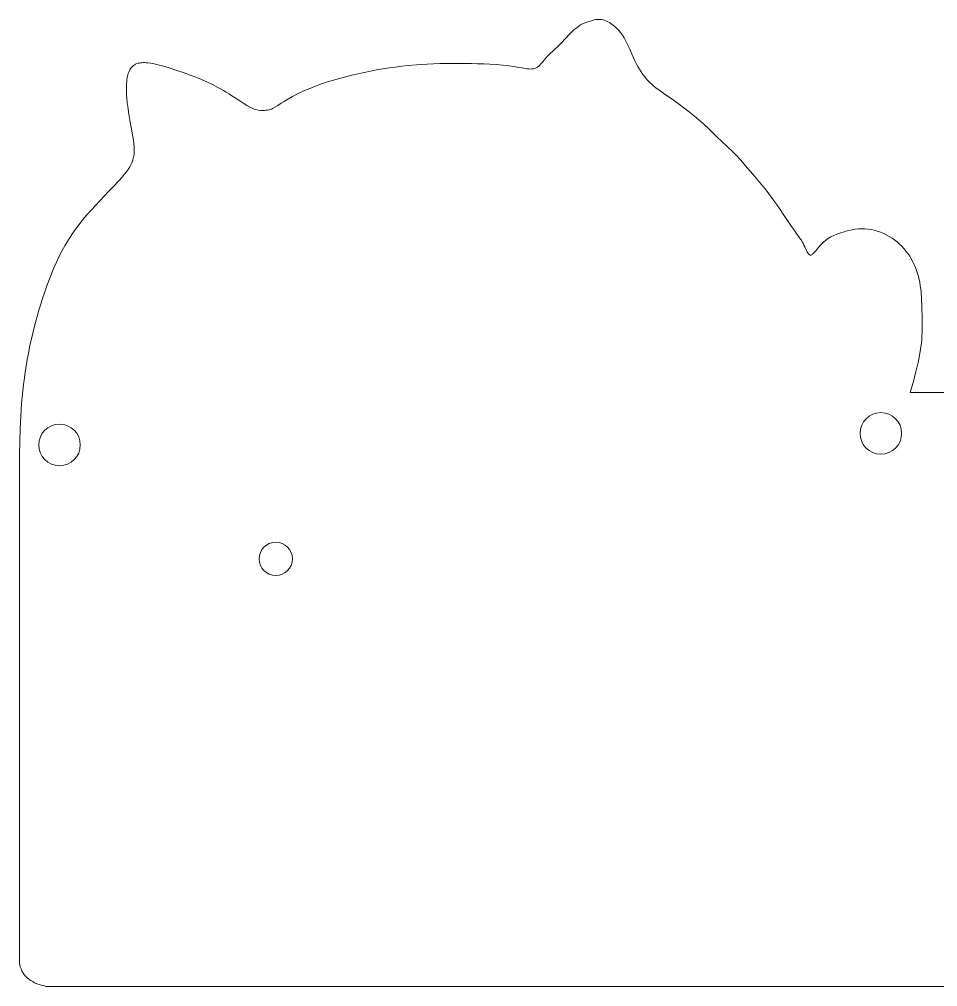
# Model space of a CAD drawing. Header units: centimetres. Extents: x -136.4 to -51.8, y -35.2 to 27.5.
# Drawn here: x -72.22 to -63.39, y -11.67 to -2.37 of the extents above; entities that cross this region are included whole.
import ezdxf

# ---------------------------------------------------------------- set-up
doc = ezdxf.new("R2010")
doc.units = ezdxf.units.CM
doc.header["$MEASUREMENT"] = 0
doc.layers.add('Layer 1', color=7, linetype='Continuous')

msp = doc.modelspace()

# ---------------------------------------------------------------- linework, layer by layer
at = {"layer": 'Layer 1', "color": 250, "lineweight": 20}
msp.add_ellipse((-63.93763, -6.35446), major_axis=(0, 0.2), ratio=1, dxfattribs=at)
at = {"layer": 'Layer 1', "lineweight": 9}
msp.add_open_spline([(-63.65471, -5.96074), (-63.65471, -5.96074), (-63.62179, -5.84335), (-63.62179, -5.84335), (-63.62179, -5.84335), (-63.60611, -5.78444), (-63.60611, -5.78444), (-63.60611, -5.78444), (-63.59137, -5.72528), (-63.59137, -5.72528), (-63.59137, -5.72528), (-63.57972, -5.67433), (-63.57972, -5.67433), (-63.57972, -5.67433), (-63.56595, -5.6059), (-63.56595, -5.6059), (-63.56595, -5.6059), (-63.55592, -5.54568), (-63.55592, -5.54568), (-63.55592, -5.54568), (-63.5481, -5.48521), (-63.5481, -5.48521), (-63.5481, -5.48521), (-63.54513, -5.45489), (-63.54513, -5.45489), (-63.54513, -5.45489), (-63.54365, -5.43642), (-63.54365, -5.43642), (-63.54365, -5.43642), (-63.54018, -5.36371), (-63.54018, -5.36371), (-63.54018, -5.36371), (-63.53962, -5.30278), (-63.53962, -5.30278), (-63.53962, -5.30278), (-63.54056, -5.24178), (-63.54056, -5.24178), (-63.54056, -5.24178), (-63.54365, -5.14496), (-63.54365, -5.14496), (-63.54365, -5.14496), (-63.54719, -5.05861), (-63.54719, -5.05861), (-63.54719, -5.05861), (-63.55141, -4.99776), (-63.55141, -4.99776), (-63.55141, -4.99776), (-63.55447, -4.96744), (-63.55447, -4.96744), (-63.55447, -4.96744), (-63.55836, -4.93722), (-63.55836, -4.93722), (-63.55836, -4.93722), (-63.56423, -4.90156), (-63.56423, -4.90156), (-63.56423, -4.90156), (-63.56917, -4.87715), (-63.56917, -4.87715), (-63.56917, -4.87715), (-63.57629, -4.84738), (-63.57629, -4.84738), (-63.57629, -4.84738), (-63.5846, -4.81788), (-63.5846, -4.81788), (-63.5846, -4.81788), (-63.59411, -4.78874), (-63.59411, -4.78874), (-63.59411, -4.78874), (-63.60484, -4.76003), (-63.60484, -4.76003), (-63.60484, -4.76003), (-63.61683, -4.73182), (-63.61683, -4.73182), (-63.61683, -4.73182), (-63.63009, -4.70421), (-63.63009, -4.70421), (-63.63009, -4.70421), (-63.64876, -4.6702), (-63.64876, -4.6702), (-63.64876, -4.6702), (-63.66052, -4.65106), (-63.66052, -4.65106), (-63.66052, -4.65106), (-63.6777, -4.62567), (-63.6777, -4.62567), (-63.6777, -4.62567), (-63.69614, -4.60118), (-63.69614, -4.60118), (-63.69614, -4.60118), (-63.71582, -4.57764), (-63.71582, -4.57764), (-63.71582, -4.57764), (-63.73671, -4.55513), (-63.73671, -4.55513), (-63.73671, -4.55513), (-63.75876, -4.53373), (-63.75876, -4.53373), (-63.75876, -4.53373), (-63.78195, -4.51349), (-63.78195, -4.51349), (-63.78195, -4.51349), (-63.80625, -4.49449), (-63.80625, -4.49449), (-63.80625, -4.49449), (-63.82917, -4.47842), (-63.82917, -4.47842), (-63.82917, -4.47842), (-63.858, -4.4605), (-63.858, -4.4605), (-63.858, -4.4605), (-63.88531, -4.44565), (-63.88531, -4.44565), (-63.88531, -4.44565), (-63.91341, -4.43232), (-63.91341, -4.43232), (-63.91341, -4.43232), (-63.94219, -4.42058), (-63.94219, -4.42058), (-63.94219, -4.42058), (-63.97153, -4.4105), (-63.97153, -4.4105), (-63.97153, -4.4105), (-64.00132, -4.40214), (-64.00132, -4.40214), (-64.00132, -4.40214), (-64.03143, -4.39559), (-64.03143, -4.39559), (-64.03143, -4.39559), (-64.06176, -4.39091), (-64.06176, -4.39091), (-64.06176, -4.39091), (-64.09218, -4.38817), (-64.09218, -4.38817), (-64.09218, -4.38817), (-64.11264, -4.38745), (-64.11264, -4.38745), (-64.11264, -4.38745), (-64.15287, -4.38869), (-64.15287, -4.38869), (-64.15287, -4.38869), (-64.18307, -4.39175), (-64.18307, -4.39175), (-64.18307, -4.39175), (-64.21319, -4.39644), (-64.21319, -4.39644), (-64.21319, -4.39644), (-64.24324, -4.40258), (-64.24324, -4.40258), (-64.24324, -4.40258), (-64.27322, -4.40999), (-64.27322, -4.40999), (-64.27322, -4.40999), (-64.29163, -4.41509), (-64.29163, -4.41509), (-64.29163, -4.41509), (-64.33284, -4.428), (-64.33284, -4.428), (-64.33284, -4.428), (-64.36197, -4.43868), (-64.36197, -4.43868), (-64.36197, -4.43868), (-64.39015, -4.45067), (-64.39015, -4.45067), (-64.39015, -4.45067), (-64.417, -4.4641), (-64.417, -4.4641), (-64.417, -4.4641), (-64.43467, -4.47437), (-64.43467, -4.47437), (-64.43467, -4.47437), (-64.44214, -4.47912), (-64.44214, -4.47912), (-64.44214, -4.47912), (-64.46551, -4.49585), (-64.46551, -4.49585), (-64.46551, -4.49585), (-64.4876, -4.51441), (-64.4876, -4.51441), (-64.4876, -4.51441), (-64.50892, -4.53493), (-64.50892, -4.53493), (-64.50892, -4.53493), (-64.53, -4.55753), (-64.53, -4.55753), (-64.53, -4.55753), (-64.55137, -4.58233), (-64.55137, -4.58233), (-64.55137, -4.58233), (-64.56672, -4.60099), (-64.56672, -4.60099), (-64.56672, -4.60099), (-64.58487, -4.62258), (-64.58487, -4.62258), (-64.58487, -4.62258), (-64.59051, -4.62837), (-64.59051, -4.62837), (-64.59051, -4.62837), (-64.59609, -4.63332), (-64.59609, -4.63332), (-64.59609, -4.63332), (-64.60158, -4.63716), (-64.60158, -4.63716), (-64.60158, -4.63716), (-64.60861, -4.64015), (-64.60861, -4.64015), (-64.60861, -4.64015), (-64.61215, -4.64064), (-64.61215, -4.64064), (-64.61215, -4.64064), (-64.61719, -4.64004), (-64.61719, -4.64004), (-64.61719, -4.64004), (-64.6221, -4.63803), (-64.6221, -4.63803), (-64.6221, -4.63803), (-64.62686, -4.63471), (-64.62686, -4.63471), (-64.62686, -4.63471), (-64.63149, -4.63024), (-64.63149, -4.63024), (-64.63149, -4.63024), (-64.63602, -4.62474), (-64.63602, -4.62474), (-64.63602, -4.62474), (-64.64044, -4.61834), (-64.64044, -4.61834), (-64.64044, -4.61834), (-64.64478, -4.61118), (-64.64478, -4.61118), (-64.64478, -4.61118), (-64.65322, -4.59509), (-64.65322, -4.59509), (-64.65322, -4.59509), (-64.66953, -4.55956), (-64.66953, -4.55956), (-64.66953, -4.55956), (-64.67686, -4.54374), (-64.67686, -4.54374), (-64.67686, -4.54374), (-64.68567, -4.52631), (-64.68567, -4.52631), (-64.68567, -4.52631), (-64.69381, -4.51175), (-64.69381, -4.51175), (-64.69381, -4.51175), (-64.70198, -4.49832), (-64.70198, -4.49832), (-64.70198, -4.49832), (-64.71019, -4.48579), (-64.71019, -4.48579), (-64.71019, -4.48579), (-64.71843, -4.47393), (-64.71843, -4.47393), (-64.71843, -4.47393), (-64.74198, -4.4419), (-64.74198, -4.4419), (-64.74198, -4.4419), (-64.75162, -4.42873), (-64.75162, -4.42873), (-64.75162, -4.42873), (-64.76833, -4.40541), (-64.76833, -4.40541), (-64.76833, -4.40541), (-64.80198, -4.35688), (-64.80198, -4.35688), (-64.80198, -4.35688), (-64.836, -4.30648), (-64.836, -4.30648), (-64.836, -4.30648), (-64.87047, -4.25495), (-64.87047, -4.25495), (-64.87047, -4.25495), (-64.90543, -4.20304), (-64.90543, -4.20304), (-64.90543, -4.20304), (-64.94095, -4.15151), (-64.94095, -4.15151), (-64.94095, -4.15151), (-64.9696, -4.11136), (-64.9696, -4.11136), (-64.9696, -4.11136), (-65.01393, -4.05223), (-65.01393, -4.05223), (-65.01393, -4.05223), (-65.05144, -4.00445), (-65.05144, -4.00445), (-65.05144, -4.00445), (-65.07295, -3.97773), (-65.07295, -3.97773), (-65.07295, -3.97773), (-65.1678, -3.86373), (-65.1678, -3.86373), (-65.1678, -3.86373), (-65.21853, -3.80465), (-65.21853, -3.80465), (-65.21853, -3.80465), (-65.28811, -3.72573), (-65.28811, -3.72573), (-65.28811, -3.72573), (-65.32945, -3.68096), (-65.32945, -3.68096), (-65.32945, -3.68096), (-65.35835, -3.65097), (-65.35835, -3.65097), (-65.35835, -3.65097), (-65.41557, -3.59478), (-65.41557, -3.59478), (-65.41557, -3.59478), (-65.51753, -3.49882), (-65.51753, -3.49882), (-65.51753, -3.49882), (-65.59271, -3.4271), (-65.59271, -3.4271), (-65.59271, -3.4271), (-65.63718, -3.38542), (-65.63718, -3.38542), (-65.63718, -3.38542), (-65.66501, -3.36019), (-65.66501, -3.36019), (-65.66501, -3.36019), (-65.72905, -3.30527), (-65.72905, -3.30527), (-65.72905, -3.30527), (-65.77649, -3.26695), (-65.77649, -3.26695), (-65.77649, -3.26695), (-65.83236, -3.22381), (-65.83236, -3.22381), (-65.83236, -3.22381), (-65.87349, -3.19316), (-65.87349, -3.19316), (-65.87349, -3.19316), (-65.92287, -3.15748), (-65.92287, -3.15748), (-65.92287, -3.15748), (-65.97166, -3.12336), (-65.97166, -3.12336), (-65.97166, -3.12336), (-66.02343, -3.0879), (-66.02343, -3.0879), (-66.02343, -3.0879), (-66.07331, -3.05248), (-66.07331, -3.05248), (-66.07331, -3.05248), (-66.09759, -3.03403), (-66.09759, -3.03403), (-66.09759, -3.03403), (-66.12121, -3.01484), (-66.12121, -3.01484), (-66.12121, -3.01484), (-66.144, -2.99475), (-66.144, -2.99475), (-66.144, -2.99475), (-66.15674, -2.98263), (-66.15674, -2.98263), (-66.15674, -2.98263), (-66.1865, -2.95127), (-66.1865, -2.95127), (-66.1865, -2.95127), (-66.20615, -2.92792), (-66.20615, -2.92792), (-66.20615, -2.92792), (-66.22475, -2.90364), (-66.22475, -2.90364), (-66.22475, -2.90364), (-66.24233, -2.87852), (-66.24233, -2.87852), (-66.24233, -2.87852), (-66.2589, -2.85268), (-66.2589, -2.85268), (-66.2589, -2.85268), (-66.27448, -2.8262), (-66.27448, -2.8262), (-66.27448, -2.8262), (-66.28922, -2.79896), (-66.28922, -2.79896), (-66.28922, -2.79896), (-66.30281, -2.77178), (-66.30281, -2.77178), (-66.30281, -2.77178), (-66.32832, -2.71618), (-66.32832, -2.71618), (-66.32832, -2.71618), (-66.35288, -2.6604), (-66.35288, -2.6604), (-66.35288, -2.6604), (-66.37702, -2.60825), (-66.37702, -2.60825), (-66.37702, -2.60825), (-66.3921, -2.57861), (-66.3921, -2.57861), (-66.3921, -2.57861), (-66.4069, -2.55229), (-66.4069, -2.55229), (-66.4069, -2.55229), (-66.42313, -2.52657), (-66.42313, -2.52657), (-66.42313, -2.52657), (-66.44117, -2.50149), (-66.44117, -2.50149), (-66.44117, -2.50149), (-66.45462, -2.48489), (-66.45462, -2.48489), (-66.45462, -2.48489), (-66.47231, -2.46532), (-66.47231, -2.46532), (-66.47231, -2.46532), (-66.48381, -2.45383), (-66.48381, -2.45383), (-66.48381, -2.45383), (-66.4958, -2.44276), (-66.4958, -2.44276), (-66.4958, -2.44276), (-66.50825, -2.4322), (-66.50825, -2.4322), (-66.50825, -2.4322), (-66.5211, -2.42223), (-66.5211, -2.42223), (-66.5211, -2.42223), (-66.53433, -2.41295), (-66.53433, -2.41295), (-66.53433, -2.41295), (-66.54789, -2.40443), (-66.54789, -2.40443), (-66.54789, -2.40443), (-66.56174, -2.39677), (-66.56174, -2.39677), (-66.56174, -2.39677), (-66.57584, -2.39005), (-66.57584, -2.39005), (-66.57584, -2.39005), (-66.59016, -2.38436), (-66.59016, -2.38436), (-66.59016, -2.38436), (-66.60464, -2.37978), (-66.60464, -2.37978), (-66.60464, -2.37978), (-66.61926, -2.37641), (-66.61926, -2.37641), (-66.61926, -2.37641), (-66.63396, -2.37434), (-66.63396, -2.37434), (-66.63396, -2.37434), (-66.65211, -2.37367), (-66.65211, -2.37367), (-66.65211, -2.37367), (-66.66348, -2.37437), (-66.66348, -2.37437), (-66.66348, -2.37437), (-66.67823, -2.37644), (-66.67823, -2.37644), (-66.67823, -2.37644), (-66.69296, -2.37967), (-66.69296, -2.37967), (-66.69296, -2.37967), (-66.70766, -2.38384), (-66.70766, -2.38384), (-66.70766, -2.38384), (-66.74471, -2.3943), (-66.74471, -2.3943), (-66.74471, -2.3943), (-66.77974, -2.40698), (-66.77974, -2.40698), (-66.77974, -2.40698), (-66.80501, -2.41568), (-66.80501, -2.41568), (-66.80501, -2.41568), (-66.82641, -2.42752), (-66.82641, -2.42752), (-66.82641, -2.42752), (-66.84246, -2.43951), (-66.84246, -2.43951), (-66.84246, -2.43951), (-66.86171, -2.45394), (-66.86171, -2.45394), (-66.86171, -2.45394), (-66.8709, -2.46024), (-66.8709, -2.46024), (-66.8709, -2.46024), (-66.88587, -2.47173), (-66.88587, -2.47173), (-66.88587, -2.47173), (-66.89731, -2.48154), (-66.89731, -2.48154), (-66.89731, -2.48154), (-66.91919, -2.50259), (-66.91919, -2.50259), (-66.91919, -2.50259), (-66.94017, -2.52495), (-66.94017, -2.52495), (-66.94017, -2.52495), (-66.96072, -2.54795), (-66.96072, -2.54795), (-66.96072, -2.54795), (-66.97901, -2.56835), (-66.97901, -2.56835), (-66.97901, -2.56835), (-67.00238, -2.5933), (-67.00238, -2.5933), (-67.00238, -2.5933), (-67.04554, -2.63642), (-67.04554, -2.63642), (-67.04554, -2.63642), (-67.07458, -2.66392), (-67.07458, -2.66392), (-67.07458, -2.66392), (-67.13334, -2.71928), (-67.13334, -2.71928), (-67.13334, -2.71928), (-67.1547, -2.74122), (-67.1547, -2.74122), (-67.1547, -2.74122), (-67.17642, -2.76576), (-67.17642, -2.76576), (-67.17642, -2.76576), (-67.19562, -2.78943), (-67.19562, -2.78943), (-67.19562, -2.78943), (-67.20577, -2.80167), (-67.20577, -2.80167), (-67.20577, -2.80167), (-67.2162, -2.81328), (-67.2162, -2.81328), (-67.2162, -2.81328), (-67.22706, -2.82388), (-67.22706, -2.82388), (-67.22706, -2.82388), (-67.2385, -2.83308), (-67.2385, -2.83308), (-67.2385, -2.83308), (-67.25163, -2.84097), (-67.25163, -2.84097), (-67.25163, -2.84097), (-67.26377, -2.84583), (-67.26377, -2.84583), (-67.26377, -2.84583), (-67.27765, -2.84922), (-67.27765, -2.84922), (-67.27765, -2.84922), (-67.29225, -2.85092), (-67.29225, -2.85092), (-67.29225, -2.85092), (-67.30741, -2.8512), (-67.30741, -2.8512), (-67.30741, -2.8512), (-67.32304, -2.85032), (-67.32304, -2.85032), (-67.32304, -2.85032), (-67.33901, -2.84855), (-67.33901, -2.84855), (-67.33901, -2.84855), (-67.35522, -2.84614), (-67.35522, -2.84614), (-67.35522, -2.84614), (-67.38527, -2.84097), (-67.38527, -2.84097), (-67.38527, -2.84097), (-67.42012, -2.83511), (-67.42012, -2.83511), (-67.42012, -2.83511), (-67.45203, -2.83018), (-67.45203, -2.83018), (-67.45203, -2.83018), (-67.51476, -2.82166), (-67.51476, -2.82166), (-67.51476, -2.82166), (-67.57628, -2.81476), (-67.57628, -2.81476), (-67.57628, -2.81476), (-67.63683, -2.80932), (-67.63683, -2.80932), (-67.63683, -2.80932), (-67.69669, -2.80515), (-67.69669, -2.80515), (-67.69669, -2.80515), (-67.75611, -2.80206), (-67.75611, -2.80206), (-67.75611, -2.80206), (-67.81534, -2.7999), (-67.81534, -2.7999), (-67.81534, -2.7999), (-67.87464, -2.79847), (-67.87464, -2.79847), (-67.87464, -2.79847), (-67.92007, -2.79776), (-67.92007, -2.79776), (-67.92007, -2.79776), (-67.99439, -2.79717), (-67.99439, -2.79717), (-67.99439, -2.79717), (-68.05493, -2.79726), (-68.05493, -2.79726), (-68.05493, -2.79726), (-68.1158, -2.79792), (-68.1158, -2.79792), (-68.1158, -2.79792), (-68.17692, -2.79922), (-68.17692, -2.79922), (-68.17692, -2.79922), (-68.2382, -2.80125), (-68.2382, -2.80125), (-68.2382, -2.80125), (-68.29955, -2.80406), (-68.29955, -2.80406), (-68.29955, -2.80406), (-68.36088, -2.80773), (-68.36088, -2.80773), (-68.36088, -2.80773), (-68.40235, -2.81073), (-68.40235, -2.81073), (-68.40235, -2.81073), (-68.48319, -2.81789), (-68.48319, -2.81789), (-68.48319, -2.81789), (-68.54409, -2.82442), (-68.54409, -2.82442), (-68.54409, -2.82442), (-68.60481, -2.8319), (-68.60481, -2.8319), (-68.60481, -2.8319), (-68.66535, -2.84034), (-68.66535, -2.84034), (-68.66535, -2.84034), (-68.72568, -2.84972), (-68.72568, -2.84972), (-68.72568, -2.84972), (-68.78581, -2.86003), (-68.78581, -2.86003), (-68.78581, -2.86003), (-68.84573, -2.87127), (-68.84573, -2.87127), (-68.84573, -2.87127), (-68.90543, -2.88342), (-68.90543, -2.88342), (-68.90543, -2.88342), (-68.96489, -2.89648), (-68.96489, -2.89648), (-68.96489, -2.89648), (-69.02412, -2.91044), (-69.02412, -2.91044), (-69.02412, -2.91044), (-69.09605, -2.92869), (-69.09605, -2.92869), (-69.09605, -2.92869), (-69.14182, -2.94105), (-69.14182, -2.94105), (-69.14182, -2.94105), (-69.20024, -2.9578), (-69.20024, -2.9578), (-69.20024, -2.9578), (-69.2583, -2.97571), (-69.2583, -2.97571), (-69.2583, -2.97571), (-69.31595, -2.99493), (-69.31595, -2.99493), (-69.31595, -2.99493), (-69.37312, -3.01562), (-69.37312, -3.01562), (-69.37312, -3.01562), (-69.42975, -3.03794), (-69.42975, -3.03794), (-69.42975, -3.03794), (-69.4858, -3.06203), (-69.4858, -3.06203), (-69.4858, -3.06203), (-69.5412, -3.08805), (-69.5412, -3.08805), (-69.5412, -3.08805), (-69.5959, -3.11616), (-69.5959, -3.11616), (-69.5959, -3.11616), (-69.64983, -3.1465), (-69.64983, -3.1465), (-69.64983, -3.1465), (-69.6765, -3.16257), (-69.6765, -3.16257), (-69.6765, -3.16257), (-69.70295, -3.17925), (-69.70295, -3.17925), (-69.70295, -3.17925), (-69.7368, -3.20174), (-69.7368, -3.20174), (-69.7368, -3.20174), (-69.78233, -3.22903), (-69.78233, -3.22903), (-69.78233, -3.22903), (-69.79766, -3.23589), (-69.79766, -3.23589), (-69.79766, -3.23589), (-69.81155, -3.2406), (-69.81155, -3.2406), (-69.81155, -3.2406), (-69.82074, -3.24329), (-69.82074, -3.24329), (-69.82074, -3.24329), (-69.83726, -3.24707), (-69.83726, -3.24707), (-69.83726, -3.24707), (-69.84999, -3.24832), (-69.84999, -3.24832), (-69.84999, -3.24832), (-69.86307, -3.24942), (-69.86307, -3.24942), (-69.86307, -3.24942), (-69.87655, -3.25003), (-69.87655, -3.25003), (-69.87655, -3.25003), (-69.88993, -3.25023), (-69.88993, -3.25023), (-69.88993, -3.25023), (-69.90411, -3.24928), (-69.90411, -3.24928), (-69.90411, -3.24928), (-69.92525, -3.24592), (-69.92525, -3.24592), (-69.92525, -3.24592), (-69.93481, -3.24429), (-69.93481, -3.24429), (-69.93481, -3.24429), (-69.94719, -3.2413), (-69.94719, -3.2413), (-69.94719, -3.2413), (-69.96237, -3.23777), (-69.96237, -3.23777), (-69.96237, -3.23777), (-69.97621, -3.23219), (-69.97621, -3.23219), (-69.97621, -3.23219), (-70.00538, -3.21776), (-70.00538, -3.21776), (-70.00538, -3.21776), (-70.03458, -3.20133), (-70.03458, -3.20133), (-70.03458, -3.20133), (-70.06372, -3.18345), (-70.06372, -3.18345), (-70.06372, -3.18345), (-70.09271, -3.16468), (-70.09271, -3.16468), (-70.09271, -3.16468), (-70.15411, -3.12379), (-70.15411, -3.12379), (-70.15411, -3.12379), (-70.17773, -3.10842), (-70.17773, -3.10842), (-70.17773, -3.10842), (-70.20525, -3.09103), (-70.20525, -3.09103), (-70.20525, -3.09103), (-70.2324, -3.0744), (-70.2324, -3.0744), (-70.2324, -3.0744), (-70.25925, -3.05849), (-70.25925, -3.05849), (-70.25925, -3.05849), (-70.28586, -3.04328), (-70.28586, -3.04328), (-70.28586, -3.04328), (-70.31229, -3.0287), (-70.31229, -3.0287), (-70.31229, -3.0287), (-70.36485, -3.0013), (-70.36485, -3.0013), (-70.36485, -3.0013), (-70.41739, -2.97596), (-70.41739, -2.97596), (-70.41739, -2.97596), (-70.4704, -2.95234), (-70.4704, -2.95234), (-70.4704, -2.95234), (-70.52435, -2.93009), (-70.52435, -2.93009), (-70.52435, -2.93009), (-70.57971, -2.90887), (-70.57971, -2.90887), (-70.57971, -2.90887), (-70.63697, -2.88836), (-70.63697, -2.88836), (-70.63697, -2.88836), (-70.66646, -2.87825), (-70.66646, -2.87825), (-70.66646, -2.87825), (-70.69659, -2.86819), (-70.69659, -2.86819), (-70.69659, -2.86819), (-70.72745, -2.85813), (-70.72745, -2.85813), (-70.72745, -2.85813), (-70.77015, -2.84454), (-70.77015, -2.84454), (-70.77015, -2.84454), (-70.7915, -2.83788), (-70.7915, -2.83788), (-70.7915, -2.83788), (-70.82455, -2.82785), (-70.82455, -2.82785), (-70.82455, -2.82785), (-70.85789, -2.81829), (-70.85789, -2.81829), (-70.85789, -2.81829), (-70.89116, -2.80955), (-70.89116, -2.80955), (-70.89116, -2.80955), (-70.92404, -2.80198), (-70.92404, -2.80198), (-70.92404, -2.80198), (-70.95615, -2.79591), (-70.95615, -2.79591), (-70.95615, -2.79591), (-70.98719, -2.7917), (-70.98719, -2.7917), (-70.98719, -2.7917), (-71.00219, -2.79038), (-71.00219, -2.79038), (-71.00219, -2.79038), (-71.01679, -2.78967), (-71.01679, -2.78967), (-71.01679, -2.78967), (-71.03093, -2.78959), (-71.03093, -2.78959), (-71.03093, -2.78959), (-71.0446, -2.79019), (-71.0446, -2.79019), (-71.0446, -2.79019), (-71.05773, -2.79151), (-71.05773, -2.79151), (-71.05773, -2.79151), (-71.0703, -2.79359), (-71.0703, -2.79359), (-71.0703, -2.79359), (-71.08225, -2.79648), (-71.08225, -2.79648), (-71.08225, -2.79648), (-71.09701, -2.80161), (-71.09701, -2.80161), (-71.09701, -2.80161), (-71.10412, -2.80485), (-71.10412, -2.80485), (-71.10412, -2.80485), (-71.114, -2.81037), (-71.114, -2.81037), (-71.114, -2.81037), (-71.1232, -2.81675), (-71.1232, -2.81675), (-71.1232, -2.81675), (-71.13173, -2.82395), (-71.13173, -2.82395), (-71.13173, -2.82395), (-71.13962, -2.83196), (-71.13962, -2.83196), (-71.13962, -2.83196), (-71.14687, -2.84075), (-71.14687, -2.84075), (-71.14687, -2.84075), (-71.15351, -2.85028), (-71.15351, -2.85028), (-71.15351, -2.85028), (-71.15956, -2.86053), (-71.15956, -2.86053), (-71.15956, -2.86053), (-71.16503, -2.87146), (-71.16503, -2.87146), (-71.16503, -2.87146), (-71.16995, -2.88306), (-71.16995, -2.88306), (-71.16995, -2.88306), (-71.17432, -2.8953), (-71.17432, -2.8953), (-71.17432, -2.8953), (-71.17817, -2.90814), (-71.17817, -2.90814), (-71.17817, -2.90814), (-71.18153, -2.92155), (-71.18153, -2.92155), (-71.18153, -2.92155), (-71.18439, -2.93551), (-71.18439, -2.93551), (-71.18439, -2.93551), (-71.18679, -2.94999), (-71.18679, -2.94999), (-71.18679, -2.94999), (-71.18875, -2.96497), (-71.18875, -2.96497), (-71.18875, -2.96497), (-71.19138, -2.99627), (-71.19138, -2.99627), (-71.19138, -2.99627), (-71.19244, -3.0292), (-71.19244, -3.0292), (-71.19244, -3.0292), (-71.19209, -3.06353), (-71.19209, -3.06353), (-71.19209, -3.06353), (-71.19044, -3.09903), (-71.19044, -3.09903), (-71.19044, -3.09903), (-71.18767, -3.13548), (-71.18767, -3.13548), (-71.18767, -3.13548), (-71.1839, -3.17264), (-71.1839, -3.17264), (-71.1839, -3.17264), (-71.1793, -3.2103), (-71.1793, -3.2103), (-71.1793, -3.2103), (-71.16815, -3.28619), (-71.16815, -3.28619), (-71.16815, -3.28619), (-71.15539, -3.36133), (-71.15539, -3.36133), (-71.15539, -3.36133), (-71.14877, -3.39805), (-71.14877, -3.39805), (-71.14877, -3.39805), (-71.14022, -3.4446), (-71.14022, -3.4446), (-71.14022, -3.4446), (-71.13579, -3.46868), (-71.13579, -3.46868), (-71.13579, -3.46868), (-71.12984, -3.50234), (-71.12984, -3.50234), (-71.12984, -3.50234), (-71.12462, -3.53495), (-71.12462, -3.53495), (-71.12462, -3.53495), (-71.12045, -3.56656), (-71.12045, -3.56656), (-71.12045, -3.56656), (-71.11763, -3.59726), (-71.11763, -3.59726), (-71.11763, -3.59726), (-71.11646, -3.62709), (-71.11646, -3.62709), (-71.11646, -3.62709), (-71.11725, -3.65613), (-71.11725, -3.65613), (-71.11725, -3.65613), (-71.11848, -3.67038), (-71.11848, -3.67038), (-71.11848, -3.67038), (-71.12031, -3.68444), (-71.12031, -3.68444), (-71.12031, -3.68444), (-71.12278, -3.69834), (-71.12278, -3.69834), (-71.12278, -3.69834), (-71.12592, -3.71208), (-71.12592, -3.71208), (-71.12592, -3.71208), (-71.12979, -3.72567), (-71.12979, -3.72567), (-71.12979, -3.72567), (-71.13208, -3.73265), (-71.13208, -3.73265), (-71.13208, -3.73265), (-71.13978, -3.75244), (-71.13978, -3.75244), (-71.13978, -3.75244), (-71.14585, -3.76562), (-71.14585, -3.76562), (-71.14585, -3.76562), (-71.15991, -3.7916), (-71.15991, -3.7916), (-71.15991, -3.7916), (-71.17618, -3.8171), (-71.17618, -3.8171), (-71.17618, -3.8171), (-71.19427, -3.84215), (-71.19427, -3.84215), (-71.19427, -3.84215), (-71.2138, -3.86678), (-71.2138, -3.86678), (-71.2138, -3.86678), (-71.23436, -3.89102), (-71.23436, -3.89102), (-71.23436, -3.89102), (-71.26624, -3.92668), (-71.26624, -3.92668), (-71.26624, -3.92668), (-71.32006, -3.98475), (-71.32006, -3.98475), (-71.32006, -3.98475), (-71.36307, -4.03013), (-71.36307, -4.03013), (-71.36307, -4.03013), (-71.40586, -4.07487), (-71.40586, -4.07487), (-71.40586, -4.07487), (-71.49001, -4.16352), (-71.49001, -4.16352), (-71.49001, -4.16352), (-71.531, -4.20795), (-71.531, -4.20795), (-71.531, -4.20795), (-71.57101, -4.2528), (-71.57101, -4.2528), (-71.57101, -4.2528), (-71.60984, -4.29836), (-71.60984, -4.29836), (-71.60984, -4.29836), (-71.6473, -4.34486), (-71.6473, -4.34486), (-71.6473, -4.34486), (-71.69186, -4.40466), (-71.69186, -4.40466), (-71.69186, -4.40466), (-71.7174, -4.44178), (-71.7174, -4.44178), (-71.7174, -4.44178), (-71.74985, -4.49244), (-71.74985, -4.49244), (-71.74985, -4.49244), (-71.78064, -4.54445), (-71.78064, -4.54445), (-71.78064, -4.54445), (-71.80987, -4.59766), (-71.80987, -4.59766), (-71.80987, -4.59766), (-71.8376, -4.65199), (-71.8376, -4.65199), (-71.8376, -4.65199), (-71.86392, -4.70729), (-71.86392, -4.70729), (-71.86392, -4.70729), (-71.88892, -4.76344), (-71.88892, -4.76344), (-71.88892, -4.76344), (-71.91267, -4.82034), (-71.91267, -4.82034), (-71.91267, -4.82034), (-71.93524, -4.87784), (-71.93524, -4.87784), (-71.93524, -4.87784), (-71.95674, -4.93584), (-71.95674, -4.93584), (-71.95674, -4.93584), (-71.97723, -4.99421), (-71.97723, -4.99421), (-71.97723, -4.99421), (-72.0011, -5.06611), (-72.0011, -5.06611), (-72.0011, -5.06611), (-72.01551, -5.11158), (-72.01551, -5.11158), (-72.01551, -5.11158), (-72.03339, -5.17044), (-72.03339, -5.17044), (-72.03339, -5.17044), (-72.05045, -5.2294), (-72.05045, -5.2294), (-72.05045, -5.2294), (-72.06666, -5.28847), (-72.06666, -5.28847), (-72.06666, -5.28847), (-72.08203, -5.34764), (-72.08203, -5.34764), (-72.08203, -5.34764), (-72.09655, -5.40694), (-72.09655, -5.40694), (-72.09655, -5.40694), (-72.11022, -5.46634), (-72.11022, -5.46634), (-72.11022, -5.46634), (-72.12302, -5.52586), (-72.12302, -5.52586), (-72.12302, -5.52586), (-72.13497, -5.5855), (-72.13497, -5.5855), (-72.13497, -5.5855), (-72.14605, -5.64526), (-72.14605, -5.64526), (-72.14605, -5.64526), (-72.15626, -5.70514), (-72.15626, -5.70514), (-72.15626, -5.70514), (-72.16558, -5.76515), (-72.16558, -5.76515), (-72.16558, -5.76515), (-72.17328, -5.81971), (-72.17328, -5.81971), (-72.17328, -5.81971), (-72.1816, -5.88556), (-72.1816, -5.88556), (-72.1816, -5.88556), (-72.18834, -5.94595), (-72.18834, -5.94595), (-72.18834, -5.94595), (-72.19428, -6.00645), (-72.19428, -6.00645), (-72.19428, -6.00645), (-72.19949, -6.06705), (-72.19949, -6.06705), (-72.19949, -6.06705), (-72.20401, -6.12776), (-72.20401, -6.12776), (-72.20401, -6.12776), (-72.20788, -6.18854), (-72.20788, -6.18854), (-72.20788, -6.18854), (-72.21389, -6.31034), (-72.21389, -6.31034), (-72.21389, -6.31034), (-72.2179, -6.43237), (-72.2179, -6.43237), (-72.2179, -6.43237), (-72.22029, -6.55458), (-72.22029, -6.55458), (-72.22029, -6.55458), (-72.22144, -6.67688), (-72.22144, -6.67688), (-72.22144, -6.67688), (-72.22149, -6.95598), (-72.22149, -6.95598), (-72.22149, -6.95598), (-72.22078, -7.28773), (-72.22078, -7.28773), (-72.22078, -7.28773), (-72.21934, -11.42795), (-72.21934, -11.42795)], degree=3, knots=[0, 0, 0, 0, 0.002681, 0.002681, 0.002681, 0.0053619, 0.0053619, 0.0053619, 0.0080429, 0.0080429, 0.0080429, 0.0107239, 0.0107239, 0.0107239, 0.0134048, 0.0134048, 0.0134048, 0.0160858, 0.0160858, 0.0160858, 0.0187668, 0.0187668, 0.0187668, 0.0214477, 0.0214477, 0.0214477, 0.0241287, 0.0241287, 0.0241287, 0.0268097, 0.0268097, 0.0268097, 0.0294906, 0.0294906, 0.0294906, 0.0321716, 0.0321716, 0.0321716, 0.0348525, 0.0348525, 0.0348525, 0.0375335, 0.0375335, 0.0375335, 0.0402145, 0.0402145, 0.0402145, 0.0428954, 0.0428954, 0.0428954, 0.0455764, 0.0455764, 0.0455764, 0.0482574, 0.0482574, 0.0482574, 0.0509383, 0.0509383, 0.0509383, 0.0536193, 0.0536193, 0.0536193, 0.0563003, 0.0563003, 0.0563003, 0.0589812, 0.0589812, 0.0589812, 0.0616622, 0.0616622, 0.0616622, 0.0643432, 0.0643432, 0.0643432, 0.0670241, 0.0670241, 0.0670241, 0.0697051, 0.0697051, 0.0697051, 0.0723861, 0.0723861, 0.0723861, 0.075067, 0.075067, 0.075067, 0.077748, 0.077748, 0.077748, 0.080429, 0.080429, 0.080429, 0.0831099, 0.0831099, 0.0831099, 0.0857909, 0.0857909, 0.0857909, 0.0884718, 0.0884718, 0.0884718, 0.0911528, 0.0911528, 0.0911528, 0.0938338, 0.0938338, 0.0938338, 0.0965147, 0.0965147, 0.0965147, 0.0991957, 0.0991957, 0.0991957, 0.1018767, 0.1018767, 0.1018767, 0.1045576, 0.1045576, 0.1045576, 0.1072386, 0.1072386, 0.1072386, 0.1099196, 0.1099196, 0.1099196, 0.1126005, 0.1126005, 0.1126005, 0.1152815, 0.1152815, 0.1152815, 0.1179625, 0.1179625, 0.1179625, 0.1206434, 0.1206434, 0.1206434, 0.1233244, 0.1233244, 0.1233244, 0.1260054, 0.1260054, 0.1260054, 0.1286863, 0.1286863, 0.1286863, 0.1313673, 0.1313673, 0.1313673, 0.1340483, 0.1340483, 0.1340483, 0.1367292, 0.1367292, 0.1367292, 0.1394102, 0.1394102, 0.1394102, 0.1420912, 0.1420912, 0.1420912, 0.1447721, 0.1447721, 0.1447721, 0.1474531, 0.1474531, 0.1474531, 0.150134, 0.150134, 0.150134, 0.152815, 0.152815, 0.152815, 0.155496, 0.155496, 0.155496, 0.1581769, 0.1581769, 0.1581769, 0.1608579, 0.1608579, 0.1608579, 0.1635389, 0.1635389, 0.1635389, 0.1662198, 0.1662198, 0.1662198, 0.1689008, 0.1689008, 0.1689008, 0.1715818, 0.1715818, 0.1715818, 0.1742627, 0.1742627, 0.1742627, 0.1769437, 0.1769437, 0.1769437, 0.1796247, 0.1796247, 0.1796247, 0.1823056, 0.1823056, 0.1823056, 0.1849866, 0.1849866, 0.1849866, 0.1876676, 0.1876676, 0.1876676, 0.1903485, 0.1903485, 0.1903485, 0.1930295, 0.1930295, 0.1930295, 0.1957105, 0.1957105, 0.1957105, 0.1983914, 0.1983914, 0.1983914, 0.2010724, 0.2010724, 0.2010724, 0.2037534, 0.2037534, 0.2037534, 0.2064343, 0.2064343, 0.2064343, 0.2091153, 0.2091153, 0.2091153, 0.2117962, 0.2117962, 0.2117962, 0.2144772, 0.2144772, 0.2144772, 0.2171582, 0.2171582, 0.2171582, 0.2198391, 0.2198391, 0.2198391, 0.2225201, 0.2225201, 0.2225201, 0.2252011, 0.2252011, 0.2252011, 0.227882, 0.227882, 0.227882, 0.230563, 0.230563, 0.230563, 0.233244, 0.233244, 0.233244, 0.2359249, 0.2359249, 0.2359249, 0.2386059, 0.2386059, 0.2386059, 0.2412869, 0.2412869, 0.2412869, 0.2439678, 0.2439678, 0.2439678, 0.2466488, 0.2466488, 0.2466488, 0.2493298, 0.2493298, 0.2493298, 0.2520107, 0.2520107, 0.2520107, 0.2546917, 0.2546917, 0.2546917, 0.2573727, 0.2573727, 0.2573727, 0.2600536, 0.2600536, 0.2600536, 0.2627346, 0.2627346, 0.2627346, 0.2654155, 0.2654155, 0.2654155, 0.2680965, 0.2680965, 0.2680965, 0.2707775, 0.2707775, 0.2707775, 0.2734584, 0.2734584, 0.2734584, 0.2761394, 0.2761394, 0.2761394, 0.2788204, 0.2788204, 0.2788204, 0.2815013, 0.2815013, 0.2815013, 0.2841823, 0.2841823, 0.2841823, 0.2868633, 0.2868633, 0.2868633, 0.2895442, 0.2895442, 0.2895442, 0.2922252, 0.2922252, 0.2922252, 0.2949062, 0.2949062, 0.2949062, 0.2975871, 0.2975871, 0.2975871, 0.3002681, 0.3002681, 0.3002681, 0.3029491, 0.3029491, 0.3029491, 0.30563, 0.30563, 0.30563, 0.308311, 0.308311, 0.308311, 0.310992, 0.310992, 0.310992, 0.3136729, 0.3136729, 0.3136729, 0.3163539, 0.3163539, 0.3163539, 0.3190349, 0.3190349, 0.3190349, 0.3217158, 0.3217158, 0.3217158, 0.3243968, 0.3243968, 0.3243968, 0.3270777, 0.3270777, 0.3270777, 0.3297587, 0.3297587, 0.3297587, 0.3324397, 0.3324397, 0.3324397, 0.3351206, 0.3351206, 0.3351206, 0.3378016, 0.3378016, 0.3378016, 0.3404826, 0.3404826, 0.3404826, 0.3431635, 0.3431635, 0.3431635, 0.3458445, 0.3458445, 0.3458445, 0.3485255, 0.3485255, 0.3485255, 0.3512064, 0.3512064, 0.3512064, 0.3538874, 0.3538874, 0.3538874, 0.3565684, 0.3565684, 0.3565684, 0.3592493, 0.3592493, 0.3592493, 0.3619303, 0.3619303, 0.3619303, 0.3646113, 0.3646113, 0.3646113, 0.3672922, 0.3672922, 0.3672922, 0.3699732, 0.3699732, 0.3699732, 0.3726542, 0.3726542, 0.3726542, 0.3753351, 0.3753351, 0.3753351, 0.3780161, 0.3780161, 0.3780161, 0.3806971, 0.3806971, 0.3806971, 0.383378, 0.383378, 0.383378, 0.386059, 0.386059, 0.386059, 0.3887399, 0.3887399, 0.3887399, 0.3914209, 0.3914209, 0.3914209, 0.3941019, 0.3941019, 0.3941019, 0.3967828, 0.3967828, 0.3967828, 0.3994638, 0.3994638, 0.3994638, 0.4021448, 0.4021448, 0.4021448, 0.4048257, 0.4048257, 0.4048257, 0.4075067, 0.4075067, 0.4075067, 0.4101877, 0.4101877, 0.4101877, 0.4128686, 0.4128686, 0.4128686, 0.4155496, 0.4155496, 0.4155496, 0.4182306, 0.4182306, 0.4182306, 0.4209115, 0.4209115, 0.4209115, 0.4235925, 0.4235925, 0.4235925, 0.4262735, 0.4262735, 0.4262735, 0.4289544, 0.4289544, 0.4289544, 0.4316354, 0.4316354, 0.4316354, 0.4343164, 0.4343164, 0.4343164, 0.4369973, 0.4369973, 0.4369973, 0.4396783, 0.4396783, 0.4396783, 0.4423592, 0.4423592, 0.4423592, 0.4450402, 0.4450402, 0.4450402, 0.4477212, 0.4477212, 0.4477212, 0.4504021, 0.4504021, 0.4504021, 0.4530831, 0.4530831, 0.4530831, 0.4557641, 0.4557641, 0.4557641, 0.458445, 0.458445, 0.458445, 0.461126, 0.461126, 0.461126, 0.463807, 0.463807, 0.463807, 0.4664879, 0.4664879, 0.4664879, 0.4691689, 0.4691689, 0.4691689, 0.4718499, 0.4718499, 0.4718499, 0.4745308, 0.4745308, 0.4745308, 0.4772118, 0.4772118, 0.4772118, 0.4798928, 0.4798928, 0.4798928, 0.4825737, 0.4825737, 0.4825737, 0.4852547, 0.4852547, 0.4852547, 0.4879357, 0.4879357, 0.4879357, 0.4906166, 0.4906166, 0.4906166, 0.4932976, 0.4932976, 0.4932976, 0.4959786, 0.4959786, 0.4959786, 0.4986595, 0.4986595, 0.4986595, 0.5013405, 0.5013405, 0.5013405, 0.5040214, 0.5040214, 0.5040214, 0.5067024, 0.5067024, 0.5067024, 0.5093834, 0.5093834, 0.5093834, 0.5120643, 0.5120643, 0.5120643, 0.5147453, 0.5147453, 0.5147453, 0.5174263, 0.5174263, 0.5174263, 0.5201072, 0.5201072, 0.5201072, 0.5227882, 0.5227882, 0.5227882, 0.5254692, 0.5254692, 0.5254692, 0.5281501, 0.5281501, 0.5281501, 0.5308311, 0.5308311, 0.5308311, 0.5335121, 0.5335121, 0.5335121, 0.536193, 0.536193, 0.536193, 0.538874, 0.538874, 0.538874, 0.541555, 0.541555, 0.541555, 0.5442359, 0.5442359, 0.5442359, 0.5469169, 0.5469169, 0.5469169, 0.5495979, 0.5495979, 0.5495979, 0.5522788, 0.5522788, 0.5522788, 0.5549598, 0.5549598, 0.5549598, 0.5576408, 0.5576408, 0.5576408, 0.5603217, 0.5603217, 0.5603217, 0.5630027, 0.5630027, 0.5630027, 0.5656836, 0.5656836, 0.5656836, 0.5683646, 0.5683646, 0.5683646, 0.5710456, 0.5710456, 0.5710456, 0.5737265, 0.5737265, 0.5737265, 0.5764075, 0.5764075, 0.5764075, 0.5790885, 0.5790885, 0.5790885, 0.5817694, 0.5817694, 0.5817694, 0.5844504, 0.5844504, 0.5844504, 0.5871314, 0.5871314, 0.5871314, 0.5898123, 0.5898123, 0.5898123, 0.5924933, 0.5924933, 0.5924933, 0.5951743, 0.5951743, 0.5951743, 0.5978552, 0.5978552, 0.5978552, 0.6005362, 0.6005362, 0.6005362, 0.6032172, 0.6032172, 0.6032172, 0.6058981, 0.6058981, 0.6058981, 0.6085791, 0.6085791, 0.6085791, 0.6112601, 0.6112601, 0.6112601, 0.613941, 0.613941, 0.613941, 0.616622, 0.616622, 0.616622, 0.6193029, 0.6193029, 0.6193029, 0.6219839, 0.6219839, 0.6219839, 0.6246649, 0.6246649, 0.6246649, 0.6273458, 0.6273458, 0.6273458, 0.6300268, 0.6300268, 0.6300268, 0.6327078, 0.6327078, 0.6327078, 0.6353887, 0.6353887, 0.6353887, 0.6380697, 0.6380697, 0.6380697, 0.6407507, 0.6407507, 0.6407507, 0.6434316, 0.6434316, 0.6434316, 0.6461126, 0.6461126, 0.6461126, 0.6487936, 0.6487936, 0.6487936, 0.6514745, 0.6514745, 0.6514745, 0.6541555, 0.6541555, 0.6541555, 0.6568365, 0.6568365, 0.6568365, 0.6595174, 0.6595174, 0.6595174, 0.6621984, 0.6621984, 0.6621984, 0.6648794, 0.6648794, 0.6648794, 0.6675603, 0.6675603, 0.6675603, 0.6702413, 0.6702413, 0.6702413, 0.6729223, 0.6729223, 0.6729223, 0.6756032, 0.6756032, 0.6756032, 0.6782842, 0.6782842, 0.6782842, 0.6809651, 0.6809651, 0.6809651, 0.6836461, 0.6836461, 0.6836461, 0.6863271, 0.6863271, 0.6863271, 0.689008, 0.689008, 0.689008, 0.691689, 0.691689, 0.691689, 0.69437, 0.69437, 0.69437, 0.6970509, 0.6970509, 0.6970509, 0.6997319, 0.6997319, 0.6997319, 0.7024129, 0.7024129, 0.7024129, 0.7050938, 0.7050938, 0.7050938, 0.7077748, 0.7077748, 0.7077748, 0.7104558, 0.7104558, 0.7104558, 0.7131367, 0.7131367, 0.7131367, 0.7158177, 0.7158177, 0.7158177, 0.7184987, 0.7184987, 0.7184987, 0.7211796, 0.7211796, 0.7211796, 0.7238606, 0.7238606, 0.7238606, 0.7265416, 0.7265416, 0.7265416, 0.7292225, 0.7292225, 0.7292225, 0.7319035, 0.7319035, 0.7319035, 0.7345845, 0.7345845, 0.7345845, 0.7372654, 0.7372654, 0.7372654, 0.7399464, 0.7399464, 0.7399464, 0.7426273, 0.7426273, 0.7426273, 0.7453083, 0.7453083, 0.7453083, 0.7479893, 0.7479893, 0.7479893, 0.7506702, 0.7506702, 0.7506702, 0.7533512, 0.7533512, 0.7533512, 0.7560322, 0.7560322, 0.7560322, 0.7587131, 0.7587131, 0.7587131, 0.7613941, 0.7613941, 0.7613941, 0.7640751, 0.7640751, 0.7640751, 0.766756, 0.766756, 0.766756, 0.769437, 0.769437, 0.769437, 0.772118, 0.772118, 0.772118, 0.7747989, 0.7747989, 0.7747989, 0.7774799, 0.7774799, 0.7774799, 0.7801609, 0.7801609, 0.7801609, 0.7828418, 0.7828418, 0.7828418, 0.7855228, 0.7855228, 0.7855228, 0.7882038, 0.7882038, 0.7882038, 0.7908847, 0.7908847, 0.7908847, 0.7935657, 0.7935657, 0.7935657, 0.7962466, 0.7962466, 0.7962466, 0.7989276, 0.7989276, 0.7989276, 0.8016086, 0.8016086, 0.8016086, 0.8042895, 0.8042895, 0.8042895, 0.8069705, 0.8069705, 0.8069705, 0.8096515, 0.8096515, 0.8096515, 0.8123324, 0.8123324, 0.8123324, 0.8150134, 0.8150134, 0.8150134, 0.8176944, 0.8176944, 0.8176944, 0.8203753, 0.8203753, 0.8203753, 0.8230563, 0.8230563, 0.8230563, 0.8257373, 0.8257373, 0.8257373, 0.8284182, 0.8284182, 0.8284182, 0.8310992, 0.8310992, 0.8310992, 0.8337802, 0.8337802, 0.8337802, 0.8364611, 0.8364611, 0.8364611, 0.8391421, 0.8391421, 0.8391421, 0.8418231, 0.8418231, 0.8418231, 0.844504, 0.844504, 0.844504, 0.847185, 0.847185, 0.847185, 0.849866, 0.849866, 0.849866, 0.8525469, 0.8525469, 0.8525469, 0.8552279, 0.8552279, 0.8552279, 0.8579088, 0.8579088, 0.8579088, 0.8605898, 0.8605898, 0.8605898, 0.8632708, 0.8632708, 0.8632708, 0.8659517, 0.8659517, 0.8659517, 0.8686327, 0.8686327, 0.8686327, 0.8713137, 0.8713137, 0.8713137, 0.8739946, 0.8739946, 0.8739946, 0.8766756, 0.8766756, 0.8766756, 0.8793566, 0.8793566, 0.8793566, 0.8820375, 0.8820375, 0.8820375, 0.8847185, 0.8847185, 0.8847185, 0.8873995, 0.8873995, 0.8873995, 0.8900804, 0.8900804, 0.8900804, 0.8927614, 0.8927614, 0.8927614, 0.8954424, 0.8954424, 0.8954424, 0.8981233, 0.8981233, 0.8981233, 0.9008043, 0.9008043, 0.9008043, 0.9034853, 0.9034853, 0.9034853, 0.9061662, 0.9061662, 0.9061662, 0.9088472, 0.9088472, 0.9088472, 0.9115282, 0.9115282, 0.9115282, 0.9142091, 0.9142091, 0.9142091, 0.9168901, 0.9168901, 0.9168901, 0.919571, 0.919571, 0.919571, 0.922252, 0.922252, 0.922252, 0.924933, 0.924933, 0.924933, 0.9276139, 0.9276139, 0.9276139, 0.9302949, 0.9302949, 0.9302949, 0.9329759, 0.9329759, 0.9329759, 0.9356568, 0.9356568, 0.9356568, 0.9383378, 0.9383378, 0.9383378, 0.9410188, 0.9410188, 0.9410188, 0.9436997, 0.9436997, 0.9436997, 0.9463807, 0.9463807, 0.9463807, 0.9490617, 0.9490617, 0.9490617, 0.9517426, 0.9517426, 0.9517426, 0.9544236, 0.9544236, 0.9544236, 0.9571046, 0.9571046, 0.9571046, 0.9597855, 0.9597855, 0.9597855, 0.9624665, 0.9624665, 0.9624665, 0.9651475, 0.9651475, 0.9651475, 0.9678284, 0.9678284, 0.9678284, 0.9705094, 0.9705094, 0.9705094, 0.9731903, 0.9731903, 0.9731903, 0.9758713, 0.9758713, 0.9758713, 0.9785523, 0.9785523, 0.9785523, 0.9812332, 0.9812332, 0.9812332, 0.9839142, 0.9839142, 0.9839142, 0.9865952, 0.9865952, 0.9865952, 0.9892761, 0.9892761, 0.9892761, 0.9919571, 0.9919571, 0.9919571, 0.9946381, 0.9946381, 0.9946381, 0.997319, 0.997319, 0.997319, 1, 1, 1, 1], dxfattribs=at)
at = {"layer": 'Layer 1', "lineweight": 15}
for points, knots in [([(-72.21934, -11.42795), (-72.21934, -11.42795), (-72.21934, -11.44559), (-72.21934, -11.44559), (-72.21934, -11.44559), (-72.21581, -11.46675), (-72.21581, -11.46675), (-72.21581, -11.46675), (-72.21228, -11.48439), (-72.21228, -11.48439), (-72.21228, -11.48439), (-72.20523, -11.50203), (-72.20523, -11.50203), (-72.20523, -11.50203), (-72.19817, -11.5232), (-72.19817, -11.5232), (-72.19817, -11.5232), (-72.18759, -11.53731), (-72.18759, -11.53731), (-72.18759, -11.53731), (-72.177, -11.55495), (-72.177, -11.55495), (-72.177, -11.55495), (-72.16289, -11.57259), (-72.16289, -11.57259), (-72.16289, -11.57259), (-72.14878, -11.5867), (-72.14878, -11.5867), (-72.14878, -11.5867), (-72.13114, -11.60081), (-72.13114, -11.60081), (-72.13114, -11.60081), (-72.10998, -11.61492), (-72.10998, -11.61492), (-72.10998, -11.61492), (-72.09234, -11.6255), (-72.09234, -11.6255), (-72.09234, -11.6255), (-72.0747, -11.63609), (-72.0747, -11.63609), (-72.0747, -11.63609), (-72.05353, -11.64667), (-72.05353, -11.64667), (-72.05353, -11.64667), (-72.03236, -11.65373), (-72.03236, -11.65373), (-72.03236, -11.65373), (-72.0112, -11.66078), (-72.0112, -11.66078), (-72.0112, -11.66078), (-71.9865, -11.66431), (-71.9865, -11.66431), (-71.9865, -11.66431), (-71.96534, -11.67137), (-71.96534, -11.67137), (-71.96534, -11.67137), (-71.93711, -11.67137), (-71.93711, -11.67137), (-71.93711, -11.67137), (-71.91595, -11.67137), (-71.91595, -11.67137), (-71.91595, -11.67137), (-60.79809, -11.67385), (-60.79809, -11.67385), (-60.79809, -11.67385), (-60.7734, -11.67385), (-60.7734, -11.67385), (-60.7734, -11.67385), (-60.75223, -11.67385), (-60.75223, -11.67385), (-60.75223, -11.67385), (-60.72401, -11.66679), (-60.72401, -11.66679), (-60.72401, -11.66679), (-60.70284, -11.66326), (-60.70284, -11.66326), (-60.70284, -11.66326), (-60.68168, -11.65621), (-60.68168, -11.65621), (-60.68168, -11.65621), (-60.66051, -11.64915), (-60.66051, -11.64915), (-60.66051, -11.64915), (-60.63934, -11.63857), (-60.63934, -11.63857), (-60.63934, -11.63857), (-60.61818, -11.62798), (-60.61818, -11.62798), (-60.61818, -11.62798), (-60.60054, -11.6174), (-60.60054, -11.6174), (-60.60054, -11.6174), (-60.5829, -11.60329), (-60.5829, -11.60329), (-60.5829, -11.60329), (-60.56879, -11.58918), (-60.56879, -11.58918), (-60.56879, -11.58918), (-60.55115, -11.57507), (-60.55115, -11.57507), (-60.55115, -11.57507), (-60.53704, -11.55743), (-60.53704, -11.55743), (-60.53704, -11.55743), (-60.52645, -11.53979), (-60.52645, -11.53979), (-60.52645, -11.53979), (-60.51587, -11.52568), (-60.51587, -11.52568), (-60.51587, -11.52568), (-60.50881, -11.50451), (-60.50881, -11.50451), (-60.50881, -11.50451), (-60.50176, -11.48687), (-60.50176, -11.48687), (-60.50176, -11.48687), (-60.49823, -11.46923), (-60.49823, -11.46923), (-60.49823, -11.46923), (-60.4947, -11.44807), (-60.4947, -11.44807), (-60.4947, -11.44807), (-60.4947, -11.43043), (-60.4947, -11.43043), (-60.4947, -11.43043), (-60.4947, -6.20513), (-60.4947, -6.20513), (-60.4947, -6.20513), (-60.4947, -6.18397), (-60.4947, -6.18397), (-60.4947, -6.18397), (-60.49823, -6.16633), (-60.49823, -6.16633), (-60.49823, -6.16633), (-60.50176, -6.14516), (-60.50176, -6.14516), (-60.50176, -6.14516), (-60.50881, -6.12752), (-60.50881, -6.12752), (-60.50881, -6.12752), (-60.51587, -6.10988), (-60.51587, -6.10988), (-60.51587, -6.10988), (-60.52645, -6.09224), (-60.52645, -6.09224), (-60.52645, -6.09224), (-60.53704, -6.0746), (-60.53704, -6.0746), (-60.53704, -6.0746), (-60.55115, -6.06049), (-60.55115, -6.06049), (-60.55115, -6.06049), (-60.56879, -6.04285), (-60.56879, -6.04285), (-60.56879, -6.04285), (-60.5829, -6.02874), (-60.5829, -6.02874), (-60.5829, -6.02874), (-60.60054, -6.01816), (-60.60054, -6.01816), (-60.60054, -6.01816), (-60.61818, -6.00405), (-60.61818, -6.00405), (-60.61818, -6.00405), (-60.63934, -5.99347), (-60.63934, -5.99347), (-60.63934, -5.99347), (-60.66051, -5.98641), (-60.66051, -5.98641), (-60.66051, -5.98641), (-60.68168, -5.97583), (-60.68168, -5.97583), (-60.68168, -5.97583), (-60.70284, -5.9723), (-60.70284, -5.9723), (-60.70284, -5.9723), (-60.72401, -5.96524), (-60.72401, -5.96524), (-60.72401, -5.96524), (-60.75223, -5.96172), (-60.75223, -5.96172), (-60.75223, -5.96172), (-60.7734, -5.95819), (-60.7734, -5.95819), (-60.7734, -5.95819), (-60.79809, -5.95819), (-60.79809, -5.95819), (-60.79809, -5.95819), (-61.15646, -5.96074), (-61.15646, -5.96074)], [0, 0, 0, 0, 0.015873, 0.015873, 0.015873, 0.031746, 0.031746, 0.031746, 0.047619, 0.047619, 0.047619, 0.0634921, 0.0634921, 0.0634921, 0.0793651, 0.0793651, 0.0793651, 0.0952381, 0.0952381, 0.0952381, 0.1111111, 0.1111111, 0.1111111, 0.1269841, 0.1269841, 0.1269841, 0.1428571, 0.1428571, 0.1428571, 0.1587302, 0.1587302, 0.1587302, 0.1746032, 0.1746032, 0.1746032, 0.1904762, 0.1904762, 0.1904762, 0.2063492, 0.2063492, 0.2063492, 0.2222222, 0.2222222, 0.2222222, 0.2380952, 0.2380952, 0.2380952, 0.2539683, 0.2539683, 0.2539683, 0.2698413, 0.2698413, 0.2698413, 0.2857143, 0.2857143, 0.2857143, 0.3015873, 0.3015873, 0.3015873, 0.3174603, 0.3174603, 0.3174603, 0.3333333, 0.3333333, 0.3333333, 0.3492063, 0.3492063, 0.3492063, 0.3650794, 0.3650794, 0.3650794, 0.3809524, 0.3809524, 0.3809524, 0.3968254, 0.3968254, 0.3968254, 0.4126984, 0.4126984, 0.4126984, 0.4285714, 0.4285714, 0.4285714, 0.4444444, 0.4444444, 0.4444444, 0.4603175, 0.4603175, 0.4603175, 0.4761905, 0.4761905, 0.4761905, 0.4920635, 0.4920635, 0.4920635, 0.5079365, 0.5079365, 0.5079365, 0.5238095, 0.5238095, 0.5238095, 0.5396825, 0.5396825, 0.5396825, 0.5555556, 0.5555556, 0.5555556, 0.5714286, 0.5714286, 0.5714286, 0.5873016, 0.5873016, 0.5873016, 0.6031746, 0.6031746, 0.6031746, 0.6190476, 0.6190476, 0.6190476, 0.6349206, 0.6349206, 0.6349206, 0.6507937, 0.6507937, 0.6507937, 0.6666667, 0.6666667, 0.6666667, 0.6825397, 0.6825397, 0.6825397, 0.6984127, 0.6984127, 0.6984127, 0.7142857, 0.7142857, 0.7142857, 0.7301587, 0.7301587, 0.7301587, 0.7460317, 0.7460317, 0.7460317, 0.7619048, 0.7619048, 0.7619048, 0.7777778, 0.7777778, 0.7777778, 0.7936508, 0.7936508, 0.7936508, 0.8095238, 0.8095238, 0.8095238, 0.8253968, 0.8253968, 0.8253968, 0.8412698, 0.8412698, 0.8412698, 0.8571429, 0.8571429, 0.8571429, 0.8730159, 0.8730159, 0.8730159, 0.8888889, 0.8888889, 0.8888889, 0.9047619, 0.9047619, 0.9047619, 0.9206349, 0.9206349, 0.9206349, 0.9365079, 0.9365079, 0.9365079, 0.952381, 0.952381, 0.952381, 0.968254, 0.968254, 0.968254, 0.984127, 0.984127, 0.984127, 1, 1, 1, 1]), ([(-61.15646, -5.96074), (-61.15646, -5.96074), (-61.68572, -5.96072), (-61.68572, -5.96072), (-61.68572, -5.96072), (-63.64691, -5.96074), (-63.64691, -5.96074)], [0, 0, 0, 0, 0.5, 0.5, 0.5, 1, 1, 1, 1]), ([(-71.83513, -6.26541), (-71.94559, -6.26541), (-72.03512, -6.35494), (-72.03512, -6.46541), (-72.03512, -6.57587), (-71.94559, -6.66541), (-71.83513, -6.66541), (-71.72466, -6.66541), (-71.63512, -6.57587), (-71.63512, -6.46541), (-71.63512, -6.35494), (-71.72466, -6.26541), (-71.83513, -6.26541)], [0, 0, 0, 0, 0.25, 0.25, 0.25, 0.5, 0.5, 0.5, 0.75, 0.75, 0.75, 1, 1, 1, 1]), ([(-69.91604, -7.56085), (-69.91604, -7.64924), (-69.84443, -7.72085), (-69.75604, -7.72085), (-69.66769, -7.72085), (-69.59604, -7.64924), (-69.59604, -7.56085), (-69.59604, -7.47246), (-69.66769, -7.40085), (-69.75604, -7.40085), (-69.84443, -7.40085), (-69.91604, -7.47246), (-69.91604, -7.56085)], [0, 0, 0, 0, 0.25, 0.25, 0.25, 0.5, 0.5, 0.5, 0.75, 0.75, 0.75, 1, 1, 1, 1])]:
    msp.add_open_spline(points, degree=3, knots=knots, dxfattribs=at)
msp.add_open_spline([(-63.55476, -5.96072), (-63.55476, -5.96072), (-63.65471, -5.96074), (-63.65471, -5.96074)], degree=3, dxfattribs=at)

doc.saveas('drawing.dxf')
